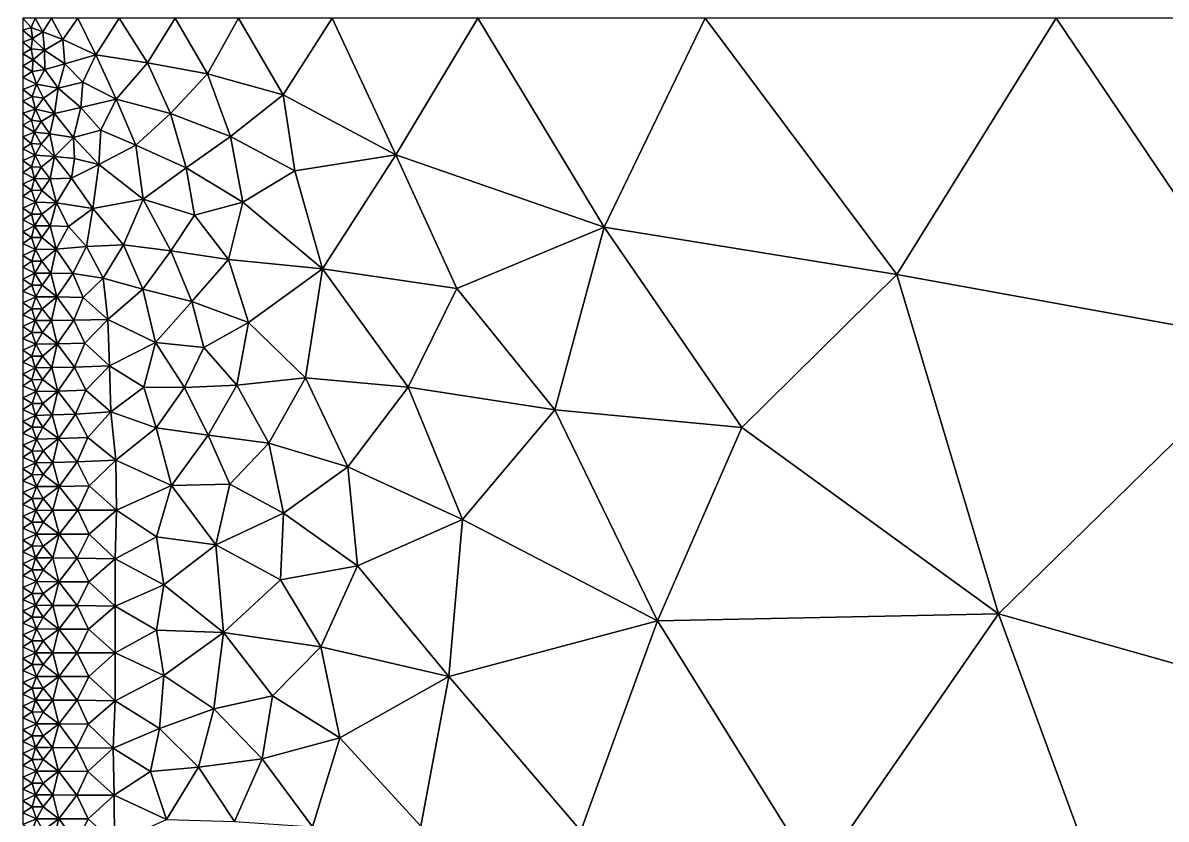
# Model space of a CAD drawing. Header units: metres. Extents: x 1 to 72, y -280 to 0.
# Drawn here: x 1 to 20.29, y -43.52 to -30.08 of the extents above; entities that cross this region are included whole.
import ezdxf

# ---------------------------------------------------------------- set-up
doc = ezdxf.new("R2010")
doc.units = ezdxf.units.M

msp = doc.modelspace()

# ---------------------------------------------------------------- linework, layer by layer
at = {"layer": 'layer', "color": 0}
for points in [[(1, -30), (1, -30.2002), (1.14227, -30.1537)], [(1.20728, -30), (1, -30), (1.14227, -30.1537)], [(1.33931, -30.2295), (1.20728, -30), (1.14227, -30.1537)], [(1.48186, -30), (1.20728, -30), (1.33931, -30.2295)], [(1.67547, -30.3559), (1.48186, -30), (1.33931, -30.2295)], [(1.93018, -30), (1.48186, -30), (1.67547, -30.3559)], [(2.23206, -30.6142), (1.93018, -30), (1.67547, -30.3559)], [(2.62598, -30), (1.93018, -30), (2.23206, -30.6142)], [(3.101, -30.7512), (2.62598, -30), (2.23206, -30.6142)], [(3.57235, -30), (2.62598, -30), (3.101, -30.7512)], [(4.11534, -30.9376), (3.57235, -30), (3.101, -30.7512)], [(4.63716, -30), (3.57235, -30), (4.11534, -30.9376)], [(5.3912, -31.2941), (4.63716, -30), (4.11534, -30.9376)], [(6.217, -30), (4.63716, -30), (5.3912, -31.2941)], [(7.29226, -32.3027), (6.217, -30), (5.3912, -31.2941)], [(8.68004, -30), (6.217, -30), (7.29226, -32.3027)], [(10.8074, -33.5237), (8.68004, -30), (7.29226, -32.3027)], [(12.5166, -30), (8.68004, -30), (10.8074, -33.5237)], [(15.748, -34.327), (12.5166, -30), (10.8074, -33.5237)], [(18.439, -30), (12.5166, -30), (15.748, -34.327)], [(22.1417, -35.4854), (18.439, -30), (15.748, -34.327)], [(26.0835, -30), (18.439, -30), (22.1417, -35.4854)], [(1.14227, -30.1537), (1, -30.2002), (1.16475, -30.339)], [(1, -30.2002), (1, -30.4003), (1.16475, -30.339)], [(1.14227, -30.1537), (1.16475, -30.339), (1.33931, -30.2295)], [(1.33931, -30.2295), (1.16475, -30.339), (1.36665, -30.5367)], [(1.67547, -30.3559), (1.33931, -30.2295), (1.36665, -30.5367)], [(1.16475, -30.339), (1, -30.4003), (1.14057, -30.5151)], [(1, -30.4003), (1, -30.6005), (1.14057, -30.5151)], [(1.16475, -30.339), (1.14057, -30.5151), (1.36665, -30.5367)], [(1.70769, -30.7667), (1.67547, -30.3559), (1.36665, -30.5367)], [(2.23206, -30.6142), (1.67547, -30.3559), (1.70769, -30.7667)], [(1.14057, -30.5151), (1, -30.6005), (1.17205, -30.7015)], [(1, -30.6005), (1, -30.8006), (1.17205, -30.7015)], [(1.14057, -30.5151), (1.17205, -30.7015), (1.36665, -30.5367)], [(1.36665, -30.5367), (1.17205, -30.7015), (1.37085, -30.8629)], [(1.36665, -30.5367), (1.37085, -30.8629), (1.70769, -30.7667)], [(2.23206, -30.6142), (1.70769, -30.7667), (2.0143, -31.0765)], [(2.57502, -31.3634), (2.23206, -30.6142), (2.0143, -31.0765)], [(3.101, -30.7512), (2.23206, -30.6142), (2.57502, -31.3634)], [(1.17205, -30.7015), (1, -30.8006), (1.15483, -30.8954)], [(1, -30.8006), (1, -31.0008), (1.15483, -30.8954)], [(1.17205, -30.7015), (1.15483, -30.8954), (1.37085, -30.8629)], [(1.15483, -30.8954), (1.23232, -31.1144), (1.37085, -30.8629)], [(1.37085, -30.8629), (1.23232, -31.1144), (1.59676, -31.1792)], [(1.70769, -30.7667), (1.37085, -30.8629), (1.59676, -31.1792)], [(2.0143, -31.0765), (1.70769, -30.7667), (1.59676, -31.1792)], [(3.49057, -31.6093), (3.101, -30.7512), (2.57502, -31.3634)], [(4.11534, -30.9376), (3.101, -30.7512), (3.49057, -31.6093)], [(1.15483, -30.8954), (1, -31.0008), (1.23232, -31.1144)], [(1, -31.0008), (1, -31.201), (1.23232, -31.1144)], [(4.5057, -31.994), (4.11534, -30.9376), (3.49057, -31.6093)], [(5.3912, -31.2941), (4.11534, -30.9376), (4.5057, -31.994)], [(1.23232, -31.1144), (1, -31.201), (1.15811, -31.318)], [(1, -31.201), (1, -31.4011), (1.15811, -31.318)], [(1.23232, -31.1144), (1.15811, -31.318), (1.34675, -31.3467)], [(1.23232, -31.1144), (1.34675, -31.3467), (1.59676, -31.1792)], [(1.59676, -31.1792), (1.34675, -31.3467), (1.5356, -31.6057)], [(1.59676, -31.1792), (1.5356, -31.6057), (1.97868, -31.508)], [(2.0143, -31.0765), (1.59676, -31.1792), (1.97868, -31.508)], [(2.57502, -31.3634), (2.0143, -31.0765), (1.97868, -31.508)], [(1.15811, -31.318), (1, -31.4011), (1.21323, -31.5328)], [(1, -31.4011), (1, -31.6013), (1.21323, -31.5328)], [(1.15811, -31.318), (1.21323, -31.5328), (1.34675, -31.3467)], [(1.34675, -31.3467), (1.21323, -31.5328), (1.5356, -31.6057)], [(2.31747, -31.8905), (2.57502, -31.3634), (1.97868, -31.508)], [(2.90633, -32.1408), (2.57502, -31.3634), (2.31747, -31.8905)], [(3.49057, -31.6093), (2.57502, -31.3634), (2.90633, -32.1408)], [(5.58819, -32.5721), (5.3912, -31.2941), (4.5057, -31.994)], [(7.29226, -32.3027), (5.3912, -31.2941), (5.58819, -32.5721)], [(1.21323, -31.5328), (1, -31.6013), (1.14335, -31.7184)], [(1, -31.6013), (1, -31.8014), (1.14335, -31.7184)], [(1.21323, -31.5328), (1.14335, -31.7184), (1.30922, -31.7426)], [(1.21323, -31.5328), (1.30922, -31.7426), (1.5356, -31.6057)], [(1.5356, -31.6057), (1.30922, -31.7426), (1.45661, -31.9509)], [(1.5356, -31.6057), (1.45661, -31.9509), (1.85371, -32.0107)], [(1.5356, -31.6057), (1.85371, -32.0107), (1.97868, -31.508)], [(2.31747, -31.8905), (1.97868, -31.508), (1.85371, -32.0107)], [(3.7549, -32.5248), (3.49057, -31.6093), (2.90633, -32.1408)], [(4.5057, -31.994), (3.49057, -31.6093), (3.7549, -32.5248)], [(1.14335, -31.7184), (1, -31.8014), (1.19441, -31.9206)], [(1, -31.8014), (1, -32.0016), (1.19441, -31.9206)], [(1.14335, -31.7184), (1.19441, -31.9206), (1.30922, -31.7426)], [(1.30922, -31.7426), (1.19441, -31.9206), (1.45661, -31.9509)], [(1.19441, -31.9206), (1, -32.0016), (1.14219, -32.1105)], [(1, -32.0016), (1, -32.2018), (1.14219, -32.1105)], [(1.19441, -31.9206), (1.14219, -32.1105), (1.30847, -32.1225)], [(1.19441, -31.9206), (1.30847, -32.1225), (1.45661, -31.9509)], [(1.45661, -31.9509), (1.30847, -32.1225), (1.53662, -32.3317)], [(1.45661, -31.9509), (1.53662, -32.3317), (1.85371, -32.0107)], [(1.85371, -32.0107), (1.53662, -32.3317), (1.87295, -32.3655)], [(2.28245, -32.4684), (2.31747, -31.8905), (1.85371, -32.0107)], [(1.85371, -32.0107), (1.87295, -32.3655), (2.28245, -32.4684)], [(2.90633, -32.1408), (2.31747, -31.8905), (2.28245, -32.4684)], [(4.71065, -33.1042), (4.5057, -31.994), (3.7549, -32.5248)], [(5.58819, -32.5721), (4.5057, -31.994), (4.71065, -33.1042)], [(1.14219, -32.1105), (1, -32.2018), (1.20609, -32.3116)], [(1, -32.2018), (1, -32.4019), (1.20609, -32.3116)], [(1.14219, -32.1105), (1.20609, -32.3116), (1.30847, -32.1225)], [(1.30847, -32.1225), (1.20609, -32.3116), (1.53662, -32.3317)], [(3.03063, -33.0507), (2.90633, -32.1408), (2.28245, -32.4684)], [(3.7549, -32.5248), (2.90633, -32.1408), (3.03063, -33.0507)], [(1.20609, -32.3116), (1, -32.4019), (1.14332, -32.5054)], [(1, -32.4019), (1, -32.6021), (1.14332, -32.5054)], [(1.20609, -32.3116), (1.14332, -32.5054), (1.31031, -32.5105)], [(1.20609, -32.3116), (1.31031, -32.5105), (1.53662, -32.3317)], [(1.53662, -32.3317), (1.31031, -32.5105), (1.46008, -32.7077)], [(1.53662, -32.3317), (1.46008, -32.7077), (1.81802, -32.6962)], [(1.53662, -32.3317), (1.81802, -32.6962), (1.87295, -32.3655)], [(1.87295, -32.3655), (1.81802, -32.6962), (2.28245, -32.4684)], [(7.29226, -32.3027), (5.58819, -32.5721), (6.05555, -34.2301)], [(8.32202, -34.5587), (7.29226, -32.3027), (6.05555, -34.2301)], [(10.8074, -33.5237), (7.29226, -32.3027), (8.32202, -34.5587)], [(1.14332, -32.5054), (1, -32.6021), (1.19745, -32.7052)], [(1, -32.6021), (1, -32.8022), (1.19745, -32.7052)], [(1.14332, -32.5054), (1.19745, -32.7052), (1.31031, -32.5105)], [(1.31031, -32.5105), (1.19745, -32.7052), (1.46008, -32.7077)], [(2.28245, -32.4684), (1.81802, -32.6962), (2.17989, -33.2093)], [(3.03063, -33.0507), (2.28245, -32.4684), (2.17989, -33.2093)], [(3.89469, -33.3205), (3.7549, -32.5248), (3.03063, -33.0507)], [(4.71065, -33.1042), (3.7549, -32.5248), (3.89469, -33.3205)], [(6.05555, -34.2301), (5.58819, -32.5721), (4.71065, -33.1042)], [(1.19745, -32.7052), (1, -32.8022), (1.14701, -32.9038)], [(1.19745, -32.7052), (1.14701, -32.9038), (1.31942, -32.9065)], [(1.19745, -32.7052), (1.31942, -32.9065), (1.46008, -32.7077)], [(1.46008, -32.7077), (1.31942, -32.9065), (1.56915, -33.1168)], [(1.46008, -32.7077), (1.56915, -33.1168), (1.81802, -32.6962)], [(1.81802, -32.6962), (1.56915, -33.1168), (2.17989, -33.2093)], [(1, -32.8022), (1, -33.0024), (1.14701, -32.9038)], [(1.14701, -32.9038), (1, -33.0024), (1.21493, -33.1057)], [(1.14701, -32.9038), (1.21493, -33.1057), (1.31942, -32.9065)], [(1.31942, -32.9065), (1.21493, -33.1057), (1.56915, -33.1168)], [(1, -33.0024), (1, -33.2026), (1.21493, -33.1057)], [(1.21493, -33.1057), (1, -33.2026), (1.14734, -33.3034)], [(1.21493, -33.1057), (1.14734, -33.3034), (1.31958, -33.3056)], [(1.21493, -33.1057), (1.31958, -33.3056), (1.56915, -33.1168)], [(1.56915, -33.1168), (1.31958, -33.3056), (1.45877, -33.5038)], [(1.56915, -33.1168), (1.45877, -33.5038), (1.77125, -33.5129)], [(1.56915, -33.1168), (1.77125, -33.5129), (2.17989, -33.2093)], [(3.03063, -33.0507), (2.17989, -33.2093), (2.69825, -33.8248)], [(3.49816, -33.926), (3.03063, -33.0507), (2.69825, -33.8248)], [(3.89469, -33.3205), (3.03063, -33.0507), (3.49816, -33.926)], [(4.4707, -34.074), (4.71065, -33.1042), (3.89469, -33.3205)], [(6.05555, -34.2301), (4.71065, -33.1042), (4.4707, -34.074)], [(1, -33.2026), (1, -33.4027), (1.14734, -33.3034)], [(1.14734, -33.3034), (1, -33.4027), (1.19895, -33.5029)], [(1.14734, -33.3034), (1.19895, -33.5029), (1.31958, -33.3056)], [(1.31958, -33.3056), (1.19895, -33.5029), (1.45877, -33.5038)], [(2.17989, -33.2093), (1.77125, -33.5129), (2.07307, -33.8523)], [(2.17989, -33.2093), (2.07307, -33.8523), (2.69825, -33.8248)], [(4.4707, -34.074), (3.89469, -33.3205), (3.49816, -33.926)], [(1, -33.4027), (1, -33.6029), (1.19895, -33.5029)], [(1.19895, -33.5029), (1, -33.6029), (1.14693, -33.7018)], [(1.19895, -33.5029), (1.14693, -33.7018), (1.31798, -33.7007)], [(1.19895, -33.5029), (1.31798, -33.7007), (1.45877, -33.5038)], [(1.45877, -33.5038), (1.31798, -33.7007), (1.56152, -33.8967)], [(1.45877, -33.5038), (1.56152, -33.8967), (1.77125, -33.5129)], [(1.77125, -33.5129), (1.56152, -33.8967), (2.07307, -33.8523)], [(10.8074, -33.5237), (8.32202, -34.5587), (9.97653, -36.6104)], [(13.1322, -36.9056), (10.8074, -33.5237), (9.97653, -36.6104)], [(15.748, -34.327), (10.8074, -33.5237), (13.1322, -36.9056)], [(1, -33.6029), (1, -33.803), (1.14693, -33.7018)], [(1.14693, -33.7018), (1, -33.803), (1.21424, -33.901)], [(1.14693, -33.7018), (1.21424, -33.901), (1.31798, -33.7007)], [(1.31798, -33.7007), (1.21424, -33.901), (1.56152, -33.8967)], [(1, -33.803), (1, -34.0032), (1.21424, -33.901)], [(1.21424, -33.901), (1, -34.0032), (1.14873, -34.1018)], [(1.21424, -33.901), (1.14873, -34.1018), (1.32234, -34.1003)], [(1.21424, -33.901), (1.32234, -34.1003), (1.56152, -33.8967)], [(1.56152, -33.8967), (1.32234, -34.1003), (1.47438, -34.3011)], [(1.56152, -33.8967), (1.47438, -34.3011), (1.84534, -34.3079)], [(1.56152, -33.8967), (1.84534, -34.3079), (2.07307, -33.8523)], [(2.07307, -33.8523), (1.84534, -34.3079), (2.35512, -34.3879)], [(2.69825, -33.8248), (2.07307, -33.8523), (2.35512, -34.3879)], [(3.02262, -34.5719), (2.69825, -33.8248), (2.35512, -34.3879)], [(3.49816, -33.926), (2.69825, -33.8248), (3.02262, -34.5719)], [(3.8541, -34.7797), (3.49816, -33.926), (3.02262, -34.5719)], [(4.4707, -34.074), (3.49816, -33.926), (3.8541, -34.7797)], [(1, -34.0032), (1, -34.2034), (1.14873, -34.1018)], [(1.14873, -34.1018), (1, -34.2034), (1.20325, -34.3022)], [(1.14873, -34.1018), (1.20325, -34.3022), (1.32234, -34.1003)], [(1.32234, -34.1003), (1.20325, -34.3022), (1.47438, -34.3011)], [(4.80694, -35.1373), (4.4707, -34.074), (3.8541, -34.7797)], [(6.05555, -34.2301), (4.4707, -34.074), (4.80694, -35.1373)], [(1, -34.2034), (1, -34.4035), (1.20325, -34.3022)], [(1.20325, -34.3022), (1, -34.4035), (1.15001, -34.5029)], [(1.20325, -34.3022), (1.15001, -34.5029), (1.32514, -34.5024)], [(1.20325, -34.3022), (1.32514, -34.5024), (1.47438, -34.3011)], [(1.47438, -34.3011), (1.32514, -34.5024), (1.57066, -34.7032)], [(1.47438, -34.3011), (1.57066, -34.7032), (1.84534, -34.3079)], [(1.84534, -34.3079), (1.57066, -34.7032), (2.01877, -34.7139)], [(1.84534, -34.3079), (2.01877, -34.7139), (2.35512, -34.3879)], [(5.77129, -36.0677), (6.05555, -34.2301), (4.80694, -35.1373)], [(7.50239, -36.2279), (6.05555, -34.2301), (5.77129, -36.0677)], [(7.50239, -36.2279), (8.32202, -34.5587), (6.05555, -34.2301)], [(17.463, -40.0511), (15.748, -34.327), (13.1322, -36.9056)], [(22.1417, -35.4854), (15.748, -34.327), (17.463, -40.0511)], [(1, -34.4035), (1, -34.6037), (1.15001, -34.5029)], [(1.15001, -34.5029), (1, -34.6037), (1.21803, -34.7031)], [(1.15001, -34.5029), (1.21803, -34.7031), (1.32514, -34.5024)], [(1.32514, -34.5024), (1.21803, -34.7031), (1.57066, -34.7032)], [(2.35512, -34.3879), (2.01877, -34.7139), (2.43455, -35.0833)], [(2.35512, -34.3879), (2.43455, -35.0833), (3.02262, -34.5719)], [(1, -34.6037), (1, -34.8038), (1.21803, -34.7031)], [(1.21803, -34.7031), (1, -34.8038), (1.15105, -34.9032)], [(1.21803, -34.7031), (1.15105, -34.9032), (1.32728, -34.9025)], [(1.21803, -34.7031), (1.32728, -34.9025), (1.57066, -34.7032)], [(1.57066, -34.7032), (1.32728, -34.9025), (1.4819, -35.1003)], [(1.57066, -34.7032), (1.4819, -35.1003), (1.85867, -35.0971)], [(1.57066, -34.7032), (1.85867, -35.0971), (2.01877, -34.7139)], [(2.01877, -34.7139), (1.85867, -35.0971), (2.43455, -35.0833)], [(3.02262, -34.5719), (2.43455, -35.0833), (3.23733, -35.4716)], [(3.8541, -34.7797), (3.02262, -34.5719), (3.23733, -35.4716)], [(9.97653, -36.6104), (8.32202, -34.5587), (7.50239, -36.2279)], [(1, -34.8038), (1, -35.004), (1.15105, -34.9032)], [(1.15105, -34.9032), (1, -35.004), (1.20631, -35.1026)], [(1.15105, -34.9032), (1.20631, -35.1026), (1.32728, -34.9025)], [(1.32728, -34.9025), (1.20631, -35.1026), (1.4819, -35.1003)], [(4.05516, -35.5564), (3.8541, -34.7797), (3.23733, -35.4716)], [(4.80694, -35.1373), (3.8541, -34.7797), (4.05516, -35.5564)], [(1, -35.004), (1, -35.2042), (1.20631, -35.1026)], [(1.20631, -35.1026), (1, -35.2042), (1.15213, -35.3028)], [(1.20631, -35.1026), (1.15213, -35.3028), (1.32998, -35.3011)], [(1.20631, -35.1026), (1.32998, -35.3011), (1.4819, -35.1003)], [(1.4819, -35.1003), (1.32998, -35.3011), (1.58082, -35.4966)], [(1.4819, -35.1003), (1.58082, -35.4966), (1.85867, -35.0971)], [(1.85867, -35.0971), (1.58082, -35.4966), (2.04713, -35.4864)], [(1.85867, -35.0971), (2.04713, -35.4864), (2.43455, -35.0833)], [(2.43455, -35.0833), (2.04713, -35.4864), (2.46025, -35.8678)], [(2.43455, -35.0833), (2.46025, -35.8678), (3.23733, -35.4716)], [(1, -35.2042), (1, -35.4043), (1.15213, -35.3028)], [(1.15213, -35.3028), (1, -35.4043), (1.22133, -35.5018)], [(1.15213, -35.3028), (1.22133, -35.5018), (1.32998, -35.3011)], [(1.32998, -35.3011), (1.22133, -35.5018), (1.58082, -35.4966)], [(4.61201, -36.1922), (4.80694, -35.1373), (4.05516, -35.5564)], [(5.77129, -36.0677), (4.80694, -35.1373), (4.61201, -36.1922)], [(1, -35.4043), (1, -35.6045), (1.22133, -35.5018)], [(1.22133, -35.5018), (1.3318, -35.7004), (1.58082, -35.4966)], [(1.58082, -35.4966), (1.3318, -35.7004), (1.48875, -35.897)], [(1.58082, -35.4966), (1.48875, -35.897), (1.874, -35.8869)], [(1.58082, -35.4966), (1.874, -35.8869), (2.04713, -35.4864)], [(2.04713, -35.4864), (1.874, -35.8869), (2.46025, -35.8678)], [(3.23733, -35.4716), (2.46025, -35.8678), (3.03911, -36.2273)], [(3.72583, -36.2319), (3.23733, -35.4716), (3.03911, -36.2273)], [(3.72583, -36.2319), (4.05516, -35.5564), (3.23733, -35.4716)], [(25.2126, -42.2419), (22.1417, -35.4854), (17.463, -40.0511)], [(1.22133, -35.5018), (1, -35.6045), (1.15297, -35.7028)], [(1, -35.6045), (1, -35.8046), (1.15297, -35.7028)], [(1.22133, -35.5018), (1.15297, -35.7028), (1.3318, -35.7004)], [(4.61201, -36.1922), (4.05516, -35.5564), (3.72583, -36.2319)], [(1.15297, -35.7028), (1, -35.8046), (1.20894, -35.9018)], [(1, -35.8046), (1, -36.0048), (1.20894, -35.9018)], [(1.15297, -35.7028), (1.20894, -35.9018), (1.3318, -35.7004)], [(1.3318, -35.7004), (1.20894, -35.9018), (1.48875, -35.897)], [(1.874, -35.8869), (2.06375, -36.2762), (2.46025, -35.8678)], [(2.46025, -35.8678), (2.06375, -36.2762), (2.4851, -36.6446)], [(2.46025, -35.8678), (2.4851, -36.6446), (3.03911, -36.2273)], [(1.20894, -35.9018), (1, -36.0048), (1.15381, -36.1027)], [(1, -36.0048), (1, -36.205), (1.15381, -36.1027)], [(1.20894, -35.9018), (1.15381, -36.1027), (1.33395, -36.0997)], [(1.20894, -35.9018), (1.33395, -36.0997), (1.48875, -35.897)], [(1.48875, -35.897), (1.33395, -36.0997), (1.58931, -36.2928)], [(1.48875, -35.897), (1.58931, -36.2928), (1.874, -35.8869)], [(1.874, -35.8869), (1.58931, -36.2928), (2.06375, -36.2762)], [(5.15104, -37.1717), (5.77129, -36.0677), (4.61201, -36.1922)], [(6.48353, -37.5703), (5.77129, -36.0677), (5.15104, -37.1717)], [(6.48353, -37.5703), (7.50239, -36.2279), (5.77129, -36.0677)], [(1.15381, -36.1027), (1, -36.205), (1.22409, -36.3012)], [(1, -36.205), (1, -36.4051), (1.22409, -36.3012)], [(1.15381, -36.1027), (1.22409, -36.3012), (1.33395, -36.0997)], [(1.33395, -36.0997), (1.22409, -36.3012), (1.58931, -36.2928)], [(3.03911, -36.2273), (2.4851, -36.6446), (3.24917, -36.9156)], [(3.24917, -36.9156), (3.72583, -36.2319), (3.03911, -36.2273)], [(4.12822, -37.0382), (3.72583, -36.2319), (3.24917, -36.9156)], [(4.12822, -37.0382), (4.61201, -36.1922), (3.72583, -36.2319)], [(5.15104, -37.1717), (4.61201, -36.1922), (4.12822, -37.0382)], [(8.41835, -38.4576), (7.50239, -36.2279), (6.48353, -37.5703)], [(9.97653, -36.6104), (7.50239, -36.2279), (8.41835, -38.4576)], [(1.22409, -36.3012), (1, -36.4051), (1.15467, -36.5029)], [(1, -36.4051), (1, -36.6053), (1.15467, -36.5029)], [(1.22409, -36.3012), (1.15467, -36.5029), (1.33581, -36.4996)], [(1.22409, -36.3012), (1.33581, -36.4996), (1.58931, -36.2928)], [(1.58931, -36.2928), (1.33581, -36.4996), (1.49587, -36.6959)], [(1.58931, -36.2928), (1.49587, -36.6959), (1.88966, -36.6808)], [(1.58931, -36.2928), (1.88966, -36.6808), (2.06375, -36.2762)], [(2.06375, -36.2762), (1.88966, -36.6808), (2.4851, -36.6446)], [(1.15467, -36.5029), (1, -36.6053), (1.21171, -36.7019)], [(1, -36.6053), (1, -36.8054), (1.21171, -36.7019)], [(1.15467, -36.5029), (1.21171, -36.7019), (1.33581, -36.4996)], [(1.33581, -36.4996), (1.21171, -36.7019), (1.49587, -36.6959)], [(1.88966, -36.6808), (2.09445, -37.0751), (2.4851, -36.6446)], [(2.4851, -36.6446), (2.09445, -37.0751), (2.56771, -37.4594)], [(2.4851, -36.6446), (2.56771, -37.4594), (3.24917, -36.9156)], [(11.7101, -40.1681), (9.97653, -36.6104), (8.41835, -38.4576)], [(13.1322, -36.9056), (9.97653, -36.6104), (11.7101, -40.1681)], [(1.21171, -36.7019), (1, -36.8054), (1.15592, -36.9032)], [(1, -36.8054), (1, -37.0056), (1.15592, -36.9032)], [(1.21171, -36.7019), (1.15592, -36.9032), (1.33899, -36.8999)], [(1.21171, -36.7019), (1.33899, -36.8999), (1.49587, -36.6959)], [(1.49587, -36.6959), (1.33899, -36.8999), (1.60176, -37.0934)], [(1.49587, -36.6959), (1.60176, -37.0934), (1.88966, -36.6808)], [(1.88966, -36.6808), (1.60176, -37.0934), (2.09445, -37.0751)], [(1.15592, -36.9032), (1, -37.0056), (1.22793, -37.1019)], [(1, -37.0056), (1, -37.2058), (1.22793, -37.1019)], [(1.15592, -36.9032), (1.22793, -37.1019), (1.33899, -36.8999)], [(1.33899, -36.8999), (1.22793, -37.1019), (1.60176, -37.0934)], [(3.24917, -36.9156), (2.56771, -37.4594), (3.50802, -37.8867)], [(3.50802, -37.8867), (4.12822, -37.0382), (3.24917, -36.9156)], [(4.49176, -37.8617), (4.12822, -37.0382), (3.50802, -37.8867)], [(4.49176, -37.8617), (5.15104, -37.1717), (4.12822, -37.0382)], [(17.463, -40.0511), (13.1322, -36.9056), (11.7101, -40.1681)], [(1.22793, -37.1019), (1, -37.2058), (1.157, -37.3039)], [(1, -37.2058), (1, -37.4059), (1.157, -37.3039)], [(1.22793, -37.1019), (1.157, -37.3039), (1.34149, -37.301)], [(1.22793, -37.1019), (1.34149, -37.301), (1.60176, -37.0934)], [(1.60176, -37.0934), (1.34149, -37.301), (1.50544, -37.4991)], [(1.60176, -37.0934), (1.50544, -37.4991), (1.91719, -37.4874)], [(1.60176, -37.0934), (1.91719, -37.4874), (2.09445, -37.0751)], [(2.09445, -37.0751), (1.91719, -37.4874), (2.56771, -37.4594)], [(5.40026, -38.356), (5.15104, -37.1717), (4.49176, -37.8617)], [(6.48353, -37.5703), (5.15104, -37.1717), (5.40026, -38.356)], [(1.157, -37.3039), (1, -37.4059), (1.21513, -37.5035)], [(1, -37.4059), (1, -37.6061), (1.21513, -37.5035)], [(1.157, -37.3039), (1.21513, -37.5035), (1.34149, -37.301)], [(1.34149, -37.301), (1.21513, -37.5035), (1.50544, -37.4991)], [(1.21513, -37.5035), (1, -37.6061), (1.15797, -37.7048)], [(1, -37.6061), (1, -37.8062), (1.15797, -37.7048)], [(1.21513, -37.5035), (1.15797, -37.7048), (1.34401, -37.7029)], [(1.21513, -37.5035), (1.34401, -37.7029), (1.50544, -37.4991)], [(1.50544, -37.4991), (1.34401, -37.7029), (1.6118, -37.9004)], [(1.50544, -37.4991), (1.6118, -37.9004), (1.91719, -37.4874)], [(1.91719, -37.4874), (1.6118, -37.9004), (2.12083, -37.892)], [(1.91719, -37.4874), (2.12083, -37.892), (2.56771, -37.4594)], [(2.56771, -37.4594), (2.12083, -37.892), (2.58071, -38.304)], [(2.56771, -37.4594), (2.58071, -38.304), (3.50802, -37.8867)], [(6.64811, -39.2434), (6.48353, -37.5703), (5.40026, -38.356)], [(8.41835, -38.4576), (6.48353, -37.5703), (6.64811, -39.2434)], [(1.15797, -37.7048), (1, -37.8062), (1.23092, -37.9045)], [(1, -37.8062), (1, -38.0064), (1.23092, -37.9045)], [(1.15797, -37.7048), (1.23092, -37.9045), (1.34401, -37.7029)], [(1.34401, -37.7029), (1.23092, -37.9045), (1.6118, -37.9004)], [(1.23092, -37.9045), (1, -38.0064), (1.15825, -38.1058)], [(1, -38.0064), (1, -38.2066), (1.15825, -38.1058)], [(1.23092, -37.9045), (1.15825, -38.1058), (1.34473, -38.1047)], [(1.23092, -37.9045), (1.34473, -38.1047), (1.6118, -37.9004)], [(1.6118, -37.9004), (1.34473, -38.1047), (1.50842, -38.3052)], [(1.6118, -37.9004), (1.50842, -38.3052), (1.92489, -38.3035)], [(1.6118, -37.9004), (1.92489, -38.3035), (2.12083, -37.892)], [(2.12083, -37.892), (1.92489, -38.3035), (2.58071, -38.304)], [(3.50802, -37.8867), (2.58071, -38.304), (3.25758, -38.7503)], [(3.50802, -37.8867), (3.25758, -38.7503), (4.25548, -38.8873)], [(4.25548, -38.8873), (4.49176, -37.8617), (3.50802, -37.8867)], [(5.40026, -38.356), (4.49176, -37.8617), (4.25548, -38.8873)], [(1.15825, -38.1058), (1, -38.2066), (1.21624, -38.3061)], [(1.15825, -38.1058), (1.21624, -38.3061), (1.34473, -38.1047)], [(1.34473, -38.1047), (1.21624, -38.3061), (1.50842, -38.3052)], [(1, -38.2066), (1, -38.4067), (1.21624, -38.3061)], [(1.21624, -38.3061), (1, -38.4067), (1.15815, -38.5068)], [(1.21624, -38.3061), (1.15815, -38.5068), (1.34458, -38.5067)], [(1.21624, -38.3061), (1.34458, -38.5067), (1.50842, -38.3052)], [(1.50842, -38.3052), (1.34458, -38.5067), (1.6116, -38.7077)], [(1.50842, -38.3052), (1.6116, -38.7077), (1.92489, -38.3035)], [(1.92489, -38.3035), (1.6116, -38.7077), (2.11882, -38.7101)], [(1.92489, -38.3035), (2.11882, -38.7101), (2.58071, -38.304)], [(2.58071, -38.304), (2.11882, -38.7101), (2.56039, -39.1238)], [(2.58071, -38.304), (2.56039, -39.1238), (3.25758, -38.7503)], [(5.34576, -39.4813), (5.40026, -38.356), (4.25548, -38.8873)], [(6.64811, -39.2434), (5.40026, -38.356), (5.34576, -39.4813)], [(1, -38.4067), (1, -38.6069), (1.15815, -38.5068)], [(1.15815, -38.5068), (1, -38.6069), (1.23081, -38.7072)], [(1.15815, -38.5068), (1.23081, -38.7072), (1.34458, -38.5067)], [(1.34458, -38.5067), (1.23081, -38.7072), (1.6116, -38.7077)], [(8.18733, -41.1122), (8.41835, -38.4576), (6.64811, -39.2434)], [(11.7101, -40.1681), (8.41835, -38.4576), (8.18733, -41.1122)], [(1, -38.6069), (1, -38.807), (1.23081, -38.7072)], [(1.23081, -38.7072), (1, -38.807), (1.15788, -38.9074)], [(1.23081, -38.7072), (1.15788, -38.9074), (1.34399, -38.9077)], [(1.23081, -38.7072), (1.34399, -38.9077), (1.6116, -38.7077)], [(1.6116, -38.7077), (1.34399, -38.9077), (1.50632, -39.1089)], [(1.6116, -38.7077), (1.50632, -39.1089), (1.91897, -39.1124)], [(1.6116, -38.7077), (1.91897, -39.1124), (2.11882, -38.7101)], [(2.11882, -38.7101), (1.91897, -39.1124), (2.56039, -39.1238)], [(3.25758, -38.7503), (2.56039, -39.1238), (3.37874, -39.5604)], [(3.25758, -38.7503), (3.37874, -39.5604), (4.25548, -38.8873)], [(1, -38.807), (1, -39.0072), (1.15788, -38.9074)], [(1.15788, -38.9074), (1, -39.0072), (1.21551, -39.1078)], [(1.15788, -38.9074), (1.21551, -39.1078), (1.34399, -38.9077)], [(1.34399, -38.9077), (1.21551, -39.1078), (1.50632, -39.1089)], [(4.38662, -40.3703), (4.25548, -38.8873), (3.37874, -39.5604)], [(5.34576, -39.4813), (4.25548, -38.8873), (4.38662, -40.3703)], [(1, -39.0072), (1, -39.2074), (1.21551, -39.1078)], [(1.21551, -39.1078), (1, -39.2074), (1.15758, -39.3079)], [(1.21551, -39.1078), (1.15758, -39.3079), (1.34325, -39.3085)], [(1.21551, -39.1078), (1.34325, -39.3085), (1.50632, -39.1089)], [(1.50632, -39.1089), (1.34325, -39.3085), (1.60879, -39.5102)], [(1.50632, -39.1089), (1.60879, -39.5102), (1.91897, -39.1124)], [(1.91897, -39.1124), (1.60879, -39.5102), (2.11137, -39.515)], [(1.91897, -39.1124), (2.11137, -39.515), (2.56039, -39.1238)], [(2.56039, -39.1238), (2.11137, -39.515), (2.55513, -39.9212)], [(2.56039, -39.1238), (2.55513, -39.9212), (3.37874, -39.5604)], [(1, -39.2074), (1, -39.4075), (1.15758, -39.3079)], [(1.15758, -39.3079), (1, -39.4075), (1.22994, -39.5083)], [(1.15758, -39.3079), (1.22994, -39.5083), (1.34325, -39.3085)], [(1.34325, -39.3085), (1.22994, -39.5083), (1.60879, -39.5102)], [(6.02595, -40.6118), (6.64811, -39.2434), (5.34576, -39.4813)], [(8.18733, -41.1122), (6.64811, -39.2434), (6.02595, -40.6118)], [(1, -39.4075), (1, -39.6077), (1.22994, -39.5083)], [(1.22994, -39.5083), (1, -39.6077), (1.15743, -39.7081)], [(1.22994, -39.5083), (1.15743, -39.7081), (1.34292, -39.7087)], [(1.22994, -39.5083), (1.34292, -39.7087), (1.60879, -39.5102)], [(1.60879, -39.5102), (1.34292, -39.7087), (1.50503, -39.9092)], [(1.60879, -39.5102), (1.50503, -39.9092), (1.91595, -39.9123)], [(1.60879, -39.5102), (1.91595, -39.9123), (2.11137, -39.515)], [(2.11137, -39.515), (1.91595, -39.9123), (2.55513, -39.9212)], [(6.02595, -40.6118), (5.34576, -39.4813), (4.38662, -40.3703)], [(1, -39.6077), (1, -39.8078), (1.15743, -39.7081)], [(1.15743, -39.7081), (1, -39.8078), (1.21503, -39.9084)], [(1.15743, -39.7081), (1.21503, -39.9084), (1.34292, -39.7087)], [(1.34292, -39.7087), (1.21503, -39.9084), (1.50503, -39.9092)], [(3.37874, -39.5604), (2.55513, -39.9212), (3.25267, -40.3261)], [(3.37874, -39.5604), (3.25267, -40.3261), (4.38662, -40.3703)], [(1, -39.8078), (1, -40.008), (1.21503, -39.9084)], [(1.21503, -39.9084), (1, -40.008), (1.15739, -40.1083)], [(1.21503, -39.9084), (1.15739, -40.1083), (1.34276, -40.1086)], [(1.21503, -39.9084), (1.34276, -40.1086), (1.50503, -39.9092)], [(1.50503, -39.9092), (1.34276, -40.1086), (1.60806, -40.3094)], [(1.50503, -39.9092), (1.60806, -40.3094), (1.91595, -39.9123)], [(1.91595, -39.9123), (1.60806, -40.3094), (2.10991, -40.3115)], [(1.91595, -39.9123), (2.10991, -40.3115), (2.55513, -39.9212)], [(2.55513, -39.9212), (2.10991, -40.3115), (2.55527, -40.7107)], [(2.55513, -39.9212), (2.55527, -40.7107), (3.25267, -40.3261)], [(1, -40.008), (1, -40.2082), (1.15739, -40.1083)], [(1.15739, -40.1083), (1, -40.2082), (1.22973, -40.3085)], [(1.15739, -40.1083), (1.22973, -40.3085), (1.34276, -40.1086)], [(1.34276, -40.1086), (1.22973, -40.3085), (1.60806, -40.3094)], [(17.463, -40.0511), (11.7101, -40.1681), (14.4003, -44.492)], [(19.9362, -46.7834), (17.463, -40.0511), (14.4003, -44.492)], [(25.2126, -42.2419), (17.463, -40.0511), (19.9362, -46.7834)], [(1, -40.2082), (1, -40.4083), (1.22973, -40.3085)], [(1.22973, -40.3085), (1, -40.4083), (1.15739, -40.5084)], [(1.22973, -40.3085), (1.15739, -40.5084), (1.34278, -40.5086)], [(1.22973, -40.3085), (1.34278, -40.5086), (1.60806, -40.3094)], [(1.60806, -40.3094), (1.34278, -40.5086), (1.50501, -40.7087)], [(1.60806, -40.3094), (1.50501, -40.7087), (1.91589, -40.7096)], [(1.60806, -40.3094), (1.91589, -40.7096), (2.10991, -40.3115)], [(2.10991, -40.3115), (1.91589, -40.7096), (2.55527, -40.7107)], [(10.4181, -43.7156), (11.7101, -40.1681), (8.18733, -41.1122)], [(14.4003, -44.492), (11.7101, -40.1681), (10.4181, -43.7156)], [(1, -40.4083), (1, -40.6085), (1.15739, -40.5084)], [(1.15739, -40.5084), (1, -40.6085), (1.21502, -40.7086)], [(1.15739, -40.5084), (1.21502, -40.7086), (1.34278, -40.5086)], [(1.34278, -40.5086), (1.21502, -40.7086), (1.50501, -40.7087)], [(3.25267, -40.3261), (2.55527, -40.7107), (3.38102, -41.0908)], [(3.25267, -40.3261), (3.38102, -41.0908), (4.38662, -40.3703)], [(4.38662, -40.3703), (3.38102, -41.0908), (4.22057, -41.6568)], [(5.21034, -41.4376), (4.38662, -40.3703), (4.22057, -41.6568)], [(5.21034, -41.4376), (6.02595, -40.6118), (4.38662, -40.3703)], [(1, -40.6085), (1, -40.8086), (1.21502, -40.7086)], [(1.21502, -40.7086), (1, -40.8086), (1.15741, -40.9087)], [(1.21502, -40.7086), (1.15741, -40.9087), (1.3428, -40.9088)], [(1.21502, -40.7086), (1.3428, -40.9088), (1.50501, -40.7087)], [(1.50501, -40.7087), (1.3428, -40.9088), (1.60799, -41.1095)], [(1.50501, -40.7087), (1.60799, -41.1095), (1.91589, -40.7096)], [(1.91589, -40.7096), (1.60799, -41.1095), (2.11059, -41.1108)], [(1.91589, -40.7096), (2.11059, -41.1108), (2.55527, -40.7107)], [(6.3487, -42.143), (6.02595, -40.6118), (5.21034, -41.4376)], [(6.3487, -42.143), (8.18733, -41.1122), (6.02595, -40.6118)], [(1, -40.8086), (1, -41.0088), (1.15741, -40.9087)], [(2.55527, -40.7107), (2.11059, -41.1108), (2.5575, -41.5186)], [(2.55527, -40.7107), (2.5575, -41.5186), (3.38102, -41.0908)], [(1.15741, -40.9087), (1, -41.0088), (1.22971, -41.109)], [(1, -41.0088), (1, -41.209), (1.22971, -41.109)], [(1.15741, -40.9087), (1.22971, -41.109), (1.3428, -40.9088)], [(1.3428, -40.9088), (1.22971, -41.109), (1.60799, -41.1095)], [(3.38102, -41.0908), (2.5575, -41.5186), (3.30356, -41.9853)], [(3.38102, -41.0908), (3.30356, -41.9853), (4.22057, -41.6568)], [(1.22971, -41.109), (1, -41.209), (1.15734, -41.3091)], [(1, -41.209), (1, -41.4091), (1.15734, -41.3091)], [(1.22971, -41.109), (1.15734, -41.3091), (1.34264, -41.3092)], [(1.22971, -41.109), (1.34264, -41.3092), (1.60799, -41.1095)], [(1.60799, -41.1095), (1.34264, -41.3092), (1.50436, -41.5097)], [(1.60799, -41.1095), (1.50436, -41.5097), (1.9148, -41.5117)], [(1.60799, -41.1095), (1.9148, -41.5117), (2.11059, -41.1108)], [(2.11059, -41.1108), (1.9148, -41.5117), (2.5575, -41.5186)], [(7.71588, -43.6359), (8.18733, -41.1122), (6.3487, -42.143)], [(10.4181, -43.7156), (8.18733, -41.1122), (7.71588, -43.6359)], [(1.15734, -41.3091), (1, -41.4091), (1.21474, -41.5093)], [(1, -41.4091), (1, -41.6093), (1.21474, -41.5093)], [(1.15734, -41.3091), (1.21474, -41.5093), (1.34264, -41.3092)], [(1.34264, -41.3092), (1.21474, -41.5093), (1.50436, -41.5097)], [(5.03807, -42.5018), (5.21034, -41.4376), (4.22057, -41.6568)], [(5.03807, -42.5018), (6.3487, -42.143), (5.21034, -41.4376)], [(1.21474, -41.5093), (1, -41.6093), (1.15707, -41.7095)], [(1, -41.6093), (1, -41.8094), (1.15707, -41.7095)], [(1.21474, -41.5093), (1.15707, -41.7095), (1.34198, -41.7097)], [(1.21474, -41.5093), (1.34198, -41.7097), (1.50436, -41.5097)], [(1.50436, -41.5097), (1.34198, -41.7097), (1.60534, -41.9108)], [(1.50436, -41.5097), (1.60534, -41.9108), (1.9148, -41.5117)], [(1.9148, -41.5117), (1.60534, -41.9108), (2.10293, -41.9139)], [(1.9148, -41.5117), (2.10293, -41.9139), (2.5575, -41.5186)], [(2.5575, -41.5186), (2.10293, -41.9139), (2.52577, -42.3218)], [(2.5575, -41.5186), (2.52577, -42.3218), (3.30356, -41.9853)], [(4.22057, -41.6568), (3.30356, -41.9853), (3.96246, -42.641)], [(3.96246, -42.641), (5.03807, -42.5018), (4.22057, -41.6568)], [(1.15707, -41.7095), (1, -41.8094), (1.22893, -41.9098)], [(1, -41.8094), (1, -42.0096), (1.22893, -41.9098)], [(1.15707, -41.7095), (1.22893, -41.9098), (1.34198, -41.7097)], [(1.34198, -41.7097), (1.22893, -41.9098), (1.60534, -41.9108)], [(1.22893, -41.9098), (1, -42.0096), (1.15684, -42.1098)], [(1, -42.0096), (1, -42.2098), (1.15684, -42.1098)], [(1.22893, -41.9098), (1.15684, -42.1098), (1.34141, -42.1101)], [(1.22893, -41.9098), (1.34141, -42.1101), (1.60534, -41.9108)], [(1.60534, -41.9108), (1.34141, -42.1101), (1.50214, -42.3105)], [(1.60534, -41.9108), (1.50214, -42.3105), (1.90677, -42.3129)], [(1.60534, -41.9108), (1.90677, -42.3129), (2.10293, -41.9139)], [(2.10293, -41.9139), (1.90677, -42.3129), (2.52577, -42.3218)], [(3.30356, -41.9853), (2.52577, -42.3218), (3.15627, -42.7113)], [(3.30356, -41.9853), (3.15627, -42.7113), (3.96246, -42.641)], [(1.15684, -42.1098), (1, -42.2098), (1.21402, -42.31)], [(1, -42.2098), (1, -42.4099), (1.21402, -42.31)], [(1.15684, -42.1098), (1.21402, -42.31), (1.34141, -42.1101)], [(1.34141, -42.1101), (1.21402, -42.31), (1.50214, -42.3105)], [(5.88823, -43.6471), (6.3487, -42.143), (5.03807, -42.5018)], [(7.71588, -43.6359), (6.3487, -42.143), (5.88823, -43.6471)], [(27.7852, -51.2859), (25.2126, -42.2419), (19.9362, -46.7834)], [(1.21402, -42.31), (1, -42.4099), (1.15672, -42.5101)], [(1, -42.4099), (1, -42.6101), (1.15672, -42.5101)], [(1.21402, -42.31), (1.15672, -42.5101), (1.34109, -42.5102)], [(1.21402, -42.31), (1.34109, -42.5102), (1.50214, -42.3105)], [(1.50214, -42.3105), (1.34109, -42.5102), (1.60395, -42.7109)], [(1.50214, -42.3105), (1.60395, -42.7109), (1.90677, -42.3129)], [(1.90677, -42.3129), (1.60395, -42.7109), (2.09869, -42.7128)], [(1.90677, -42.3129), (2.09869, -42.7128), (2.52577, -42.3218)], [(2.52577, -42.3218), (2.09869, -42.7128), (2.54016, -43.1137)], [(2.52577, -42.3218), (2.54016, -43.1137), (3.15627, -42.7113)], [(1.15672, -42.5101), (1, -42.6101), (1.22857, -42.7103)], [(1, -42.6101), (1, -42.8102), (1.22857, -42.7103)], [(1.15672, -42.5101), (1.22857, -42.7103), (1.34109, -42.5102)], [(1.34109, -42.5102), (1.22857, -42.7103), (1.60395, -42.7109)], [(4.56963, -43.5561), (5.03807, -42.5018), (3.96246, -42.641)], [(5.88823, -43.6471), (5.03807, -42.5018), (4.56963, -43.5561)], [(1.22857, -42.7103), (1, -42.8102), (1.15685, -42.9103)], [(1, -42.8102), (1, -43.0104), (1.15685, -42.9103)], [(1.22857, -42.7103), (1.15685, -42.9103), (1.34133, -42.9103)], [(1.22857, -42.7103), (1.34133, -42.9103), (1.60395, -42.7109)], [(1.60395, -42.7109), (1.34133, -42.9103), (1.50294, -43.1104)], [(1.60395, -42.7109), (1.50294, -43.1104), (1.90962, -43.1114)], [(1.60395, -42.7109), (1.90962, -43.1114), (2.09869, -42.7128)], [(2.09869, -42.7128), (1.90962, -43.1114), (2.54016, -43.1137)], [(3.15627, -42.7113), (2.54016, -43.1137), (3.42337, -43.5239)], [(3.15627, -42.7113), (3.42337, -43.5239), (3.96246, -42.641)], [(4.56963, -43.5561), (3.96246, -42.641), (3.42337, -43.5239)], [(1.15685, -42.9103), (1, -43.0104), (1.21427, -43.1104)], [(1, -43.0104), (1, -43.2106), (1.21427, -43.1104)], [(1.15685, -42.9103), (1.21427, -43.1104), (1.34133, -42.9103)], [(1.34133, -42.9103), (1.21427, -43.1104), (1.50294, -43.1104)], [(1.21427, -43.1104), (1, -43.2106), (1.15702, -43.3106)], [(1, -43.2106), (1, -43.4107), (1.15702, -43.3106)], [(1.21427, -43.1104), (1.15702, -43.3106), (1.34177, -43.3106)], [(1.21427, -43.1104), (1.34177, -43.3106), (1.50294, -43.1104)], [(1.50294, -43.1104), (1.34177, -43.3106), (1.60551, -43.5112)], [(1.50294, -43.1104), (1.60551, -43.5112), (1.90962, -43.1114)], [(1.90962, -43.1114), (1.60551, -43.5112), (2.10377, -43.5123)], [(1.90962, -43.1114), (2.10377, -43.5123), (2.54016, -43.1137)], [(2.54016, -43.1137), (2.10377, -43.5123), (2.54419, -43.9187)], [(2.54016, -43.1137), (2.54419, -43.9187), (3.42337, -43.5239)], [(1.15702, -43.3106), (1, -43.4107), (1.22904, -43.5108)], [(1, -43.4107), (1, -43.6109), (1.22904, -43.5108)], [(1.15702, -43.3106), (1.22904, -43.5108), (1.34177, -43.3106)], [(1.34177, -43.3106), (1.22904, -43.5108), (1.60551, -43.5112)], [(1.22904, -43.5108), (1, -43.6109), (1.15708, -43.711)], [(1.22904, -43.5108), (1.15708, -43.711), (1.34189, -43.711)], [(1.22904, -43.5108), (1.34189, -43.711), (1.60551, -43.5112)], [(1.60551, -43.5112), (1.34189, -43.711), (1.50337, -43.9115)], [(1.60551, -43.5112), (1.50337, -43.9115), (1.91096, -43.9133)], [(1.60551, -43.5112), (1.91096, -43.9133), (2.10377, -43.5123)], [(2.10377, -43.5123), (1.91096, -43.9133), (2.54419, -43.9187)]]:
    msp.add_3dface(points, dxfattribs=at)

doc.saveas('drawing.dxf')
